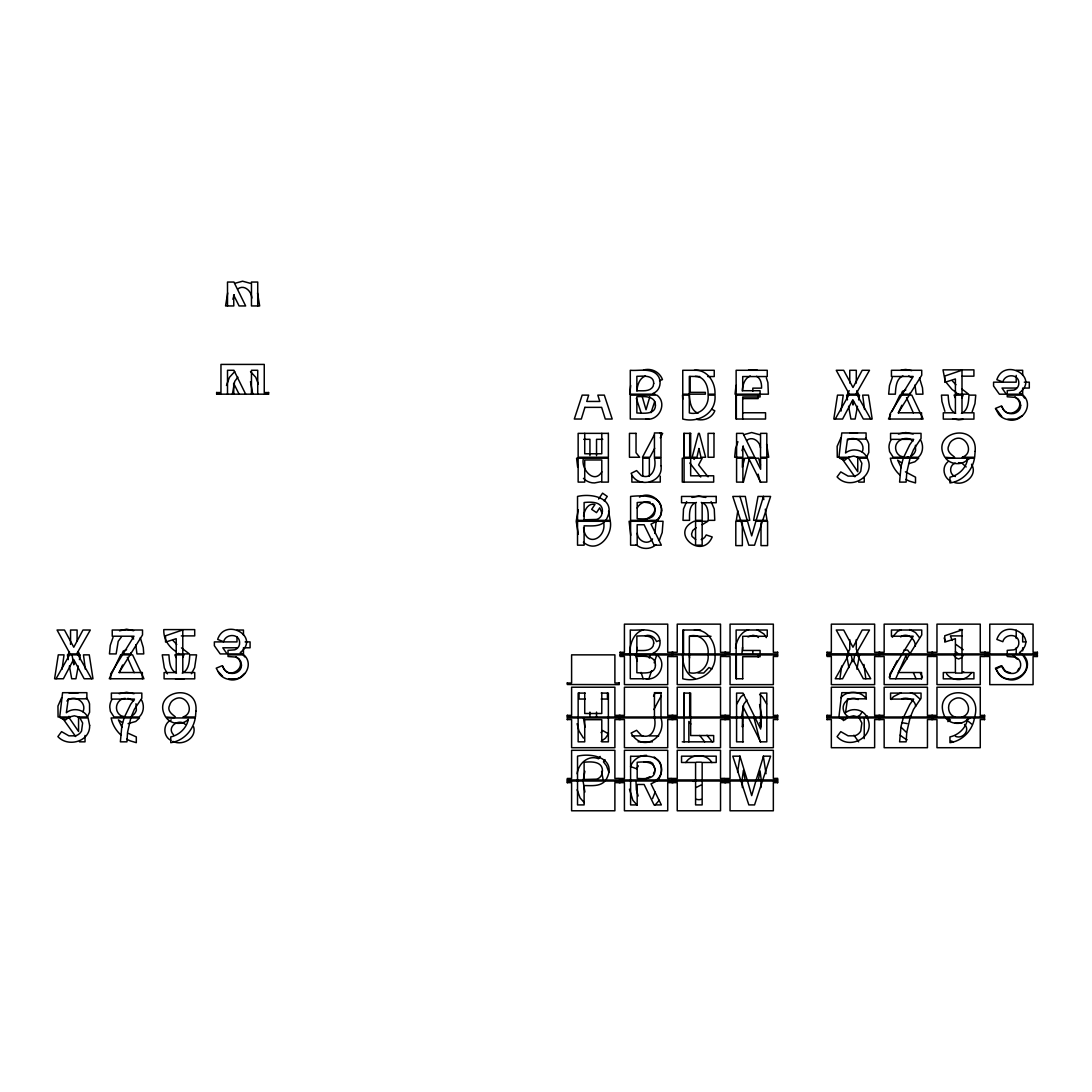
<?xml version="1.0" encoding="UTF-8"?>
<svg xmlns="http://www.w3.org/2000/svg" width="1092" height="1092" viewBox="0 0 1092 1092"><rect width="100%" height="100%" fill="white"/><g stroke="black" fill="none" stroke-linecap="round" stroke-linejoin="round"><path stroke-width="1.5" d="M629.688 653.917C629.715 644.362 633.292 632.623 643.557 629.756M714.973 654.859C716.652 672.549 698.812 683.087 682.759 678.76L682.759 654.859M603.439 521.28C607.643 538.506 585.489 548.553 583.578 527.668M232.391 394.171L234.712 381.408L237.865 377.136M583.237 780.07L584.903 771.266M635.967 781.026L636.39 789.844L638.165 795.986M741.482 716.994L743.788 704.217L746.942 699.958M742.219 390.881C742.683 385.23 744.43 378.269 750.272 375.976M741.905 653.917L742.519 647.324M636.868 390.936C637.346 385.189 639.407 378.214 645.372 376.017M636.54 653.917L637.182 647.447M708.094 654.859C709.295 665.547 700.409 675.47 689.339 672.672L689.339 654.859L689.639 657.944M59.705 716.994L62.585 692.683L86.882 692.683L86.882 698.812L68.291 698.812L66.353 712.735C72.836 707.343 83.92 709.199 87.66 716.994L77.86 716.966M838.915 457.261L841.796 432.951L866.092 432.951L866.092 439.08L847.501 439.08L845.549 453.003C852.047 447.611 863.13 449.467 866.857 457.261L857.07 457.22M838.915 716.994L841.796 692.683L866.092 692.683L866.092 698.812L847.501 698.812L845.549 712.735C852.047 707.343 863.13 709.199 866.857 716.994M62.053 669.205L64.032 654.859L58.286 654.859L54.6 678.76L63.391 678.76L73.642 659.432L84.139 678.76L92.97 678.76L89.257 654.859L83.47 654.859L85.34 669.205M742.082 780.07L743.406 770.338L745.14 780.07M841.031 411.056L843.242 395.127L837.496 395.127L833.81 419.028L842.601 419.028L852.838 399.699L863.349 419.028L872.167 419.028L868.468 395.127L862.68 395.127L864.55 409.459M839.925 678.76L841.7 666.011M737.81 510.769L736.336 520.338L749.754 520.338L745.317 496.437L732.787 496.437L740.649 520.338M737.564 772.099L740.035 756.169L732.787 756.169L740.649 780.07M74.311 661.452L73.778 664.769L72.017 654.859M82.965 711.807C87.401 702.088 74.038 693.83 66.871 701.023M853.507 401.72L852.988 405.023L852.47 401.829M862.175 452.061C866.011 443.529 855.814 435.203 848.061 439.83M630.698 385.49L629.688 394.171L654.995 394.171L653.139 393.325C659.636 390.95 661.752 382.855 658.763 376.986C653.057 367.117 639.462 371.157 630.289 370.284L630.289 394.171M736.049 385.38L735.025 394.171L768.386 394.171L767.881 382.555L766.352 377.914M735.53 648.157C736.499 640.431 740.553 631.995 748.593 629.702M78.269 666.011L75.935 678.76L71.69 678.76L69.397 666.011M79.429 659.636L80.303 654.859L67.404 654.859L68.264 659.636M758.38 780.07L760.046 770.87L761.261 780.07M857.479 406.279L855.145 419.028L850.9 419.028L848.607 406.279M858.64 399.904L859.513 395.127L846.6 395.127L847.46 399.904M856.892 669.205L859.513 654.859M853.507 661.452L854.736 654.859M962.926 656.101L963.158 654.859M974.46 717.949C972.549 730.289 962.516 741.004 949.958 742.669L949.958 736.923C958.517 735.039 965.833 728.105 967.512 719.41C961.697 725.361 950.627 724.419 945.59 717.949M974.678 716.994C983.988 683.551 930.193 685.858 944.867 716.994M749.494 458.203L743.434 482.104L736.581 482.104L736.581 458.203L742.888 458.203L742.888 482.104M742.942 724.829L742.355 726.972L742.505 717.949M227.682 292.956L225.553 305.951L233.797 305.951L233.661 295.072L239.093 305.951L245.659 305.951L233.906 282.05L227.505 282.05L227.505 305.951M226.481 385.462L229.429 377.354L234.712 371.594M578.323 509.787L576.33 520.338L610.182 520.338L608.585 511.206M577.122 773.791C578.255 763.704 588.315 754.449 598.607 758.776L600.19 756.428M232.937 299.304L234.261 294.704M583.578 516.134C584.206 510.483 588.083 502.661 594.976 504.449L591.673 509.35L596.505 512.626L599.74 507.78L602.033 513.349M654.845 533.456L656.128 521.28M742.014 450.614L743.338 446.014M655.282 791.659L652.552 798.648M756.142 520.338L763.499 496.437M755.855 781.026L751.692 795.618L747.529 781.026M756.142 780.07L763.499 756.169L770.597 756.169L762.735 780.07M649.836 396.751L646.027 409.759L641.782 395.127M649.331 658.107L650.341 654.859M131.149 716.994L134.343 709.322L141.823 698.211L141.823 693.092L111.37 693.092L111.37 699.085L134.452 699.085L130.603 704.408L124.488 716.994M651.023 412.653L654.709 401.501M648.921 678.76L651.555 670.788M654.176 662.83L656.811 654.859M762.421 521.28L754.545 545.181L748.839 545.181L740.963 521.28M762.735 520.338L770.597 496.437L758.025 496.437L753.603 520.338L767.021 520.338L765.301 509.186M762.421 781.026L754.545 804.913L748.839 804.913L740.963 781.026M910.046 458.203L906.769 472.495L906.128 482.104L899.59 482.104L901.037 466.502L903.302 458.203M910.359 457.261L913.554 449.59L921.034 438.479L921.034 433.36L890.567 433.36L890.567 439.353L913.649 439.353L909.813 444.662L903.685 457.261M910.046 717.949L906.769 732.227L906.128 741.837L899.59 741.837L901.037 726.235L903.302 717.949M910.359 716.994L913.554 709.322L921.034 698.211L921.034 693.092L890.567 693.092L890.567 699.085L913.649 699.085L909.813 704.408L903.685 716.994M124.106 717.949L121.826 726.235L120.379 741.837L126.931 741.837L127.573 732.227L130.835 717.949L111.125 717.949L112.08 721.676A32.023 32.023 0 0 0 120.966 735.053M113.077 637.264L110.265 645.386L109.459 653.917L116.134 653.917L118.223 641.304L121.43 636.909M892.273 377.518L889.475 385.653L888.67 394.171L895.344 394.171C895.754 387.756 895.986 378.828 902.947 375.948M972.153 411.766L974.965 403.63L975.757 395.127L968.973 395.127C968.536 401.528 968.331 410.428 961.424 413.363M119.233 672.658L122.591 665.014M898.429 412.913L901.801 405.282M895.74 678.76L905.841 655.855L907.206 658.913M737.933 441.714L735.558 448.539L734.643 457.261L742.888 457.261L742.737 446.382L748.17 457.261L754.736 457.261L742.983 433.36L736.581 433.36L736.581 457.261M736.759 703.999L740.84 696.914L743.788 694.403M659.24 540.567L662.202 532.473L663.049 521.28L629.088 521.28L630.739 535.326M69.424 651.555L68.305 653.917L79.334 653.917L78.215 651.555M849.194 390.649L847.501 394.171L858.53 394.171L856.851 390.649M890.594 414.537L888.465 419.028L923.136 419.028L911.793 395.127L899.863 395.127L892.028 411.561M848.061 652.729L849.753 649.194L849.753 639.612M889.175 677.258L897.01 660.837M653.535 773.409L654.558 771.402M654.299 434.848L642.465 457.261L649.904 457.261L654.695 448.293M653.507 696.082L655.077 693.092L661.151 693.092M660.278 437.837L662.667 433.36L659.636 433.36M653.89 709.527L661.07 696.082M56.047 678.76L69.574 654.859M70.106 653.917L57.057 630.016L64.469 630.016L73.778 647.242L82.992 630.016L90.308 630.016L77.068 653.207L77.477 653.917M835.243 419.028L848.771 395.127M849.317 394.171L836.254 370.284L843.679 370.284L852.988 387.51L862.202 370.284L869.505 370.284L856.278 393.475L856.674 394.171M848.771 654.859L835.243 678.76L842.601 678.76L852.838 659.432L863.349 678.76L870.72 678.76L857.22 654.859M849.317 653.917L836.254 630.016L843.679 630.016L852.988 647.242L862.202 630.016L869.505 630.016L856.278 653.207L856.674 653.917M637.182 508.067C639.421 503.303 645.099 500.6 650.19 502.183M638.356 765.833L636.595 768.782L630.534 766.543C632.8 759.868 639.543 755.268 646.56 755.336M61.657 697.679L57.958 706.033L58.067 716.994L70.311 716.994L68.782 716.393M840.867 437.947L837.154 446.3L837.264 457.261L849.508 457.261M122.468 654.859L110.674 673.914L110.674 678.76M123.068 653.917L134.029 636.213L112.23 636.213L112.23 630.016L142.52 630.016L142.52 634.93L130.685 653.917M901.678 395.127L889.871 414.182L889.871 419.028M902.265 394.171L913.226 376.481L891.441 376.481L891.441 370.284L921.73 370.284L921.73 375.198L909.882 394.171M901.678 654.859L889.871 673.914L889.871 678.76L921.73 678.76M902.265 653.917L913.226 636.213L891.441 636.213L891.441 630.016L921.73 630.016L921.73 634.93L909.882 653.917M1017.485 670.857L1019.068 668.304M130.084 654.859L119.069 672.522L142.356 672.522L142.356 678.76M909.295 395.127L898.279 412.79L921.552 412.79L921.552 419.028M909.295 654.859L898.279 672.522L921.552 672.522L921.552 678.76M862.175 711.807L860.182 714.919L856.892 716.994M604.995 759.609L603.466 761.888L606.429 765.683L608.981 772.372M604.231 501.01L607.261 496.437L602.566 493.161L598.607 499.044M686.663 501.61L683.496 508.981L682.991 520.338L689.53 520.338C689.475 514.1 688.765 504.477 696.423 502.429M685.858 762.571C691.004 753.439 706.783 753.453 711.902 762.612M182.719 657.602L183.961 654.859L174.856 654.859L176.085 657.602M961.916 397.87L963.158 395.127L954.067 395.127L955.295 397.87M191.414 673.709L194.635 667.635L196.546 654.859L189.762 654.859C189.339 661.261 189.121 670.16 182.214 673.095M892.273 637.264L897.528 631.394L901.255 629.729M971.389 672.604C966.502 681.367 952.47 681.927 946.641 673.873M605.855 520.338C617.826 499.781 594.198 492.574 577.532 496.437L577.532 520.338M605.855 780.07C617.826 759.513 594.198 752.306 577.532 756.169L577.532 780.07M87.387 716.994L89.599 712.23L89.544 703.917A15.493 15.493 0 0 0 86.377 697.829M866.584 457.261L868.809 452.498L868.754 444.185A15.493 15.493 0 0 0 865.574 438.083M866.584 716.994L867.389 715.888M659.24 800.299L654.954 805.213M601.842 471.812C594.089 484.903 580.371 468.618 583.456 458.203M601.064 732.609L602.634 730.493L608.449 733.824L605.514 738.11L601.132 741.4M244.663 673.409L240.349 677.395L237.947 678.282M947.842 461.889C941.386 467.117 943.624 477.968 950.941 481.231M970.215 458.203L966.652 460.237M970.187 717.976L966.652 719.969L971.511 723.982M652.552 538.916C647.788 545.932 637.51 540.758 637.278 533.183M840.867 697.679C845.781 691.796 854.804 690.854 861.383 694.348A15.493 15.493 0 0 1 866.42 698.907M656.742 521.28L651.009 524.133L661.356 545.181L654.067 545.181L644.103 524.747L637.182 524.747L637.182 545.181L630.603 545.181L630.603 521.28M656.742 781.026L651.009 783.865L661.356 804.913L654.067 804.913L644.103 784.479L637.182 784.479L637.182 804.913L630.603 804.913L630.603 781.026M657.793 780.07C661.888 775.716 662.353 768.836 660.114 763.472C654.558 752.784 640.117 757.056 630.603 756.169L630.603 780.07M605.077 521.28C599.767 527.108 591.141 525.743 584.111 525.853L584.111 545.181L577.532 545.181L577.532 521.28M605.077 781.026C599.767 786.841 591.141 785.476 584.111 785.598L584.111 804.913L577.532 804.913L577.532 781.026M655.937 544.635C650.75 549.699 641.386 549.699 636.199 544.635M847.228 458.203L844.689 460.251L839.489 458.203L848.457 458.203L857.752 471.73L857.752 458.203L867.294 458.203C876.426 476.481 849.753 491.277 837.086 476.89L840.785 471.908L848.088 476.098L854.517 476.098A9.896 9.896 0 0 0 860.755 471.307L861.847 463.254L859.131 458.203M847.228 717.949L844.689 719.983L839.489 717.949M696.15 527.75L692.792 530.439L691.564 534.002L692.041 536.445L695.7 539.516M656.36 520.338C670.188 509.909 654.053 488.629 639.489 497.065M1022.44 415.547L1017.143 418.55M656.36 780.07C662.039 775.989 662.981 767.58 659.595 761.738M961.916 657.602L958.599 658.981L955.295 657.602M171.267 719.942C162.872 723.45 162.804 736.267 170.748 740.308M947.842 721.621L950.463 719.942L946.969 717.963M955.268 463.144C949.03 465.069 949.139 474.692 955.35 476.549M237.865 288.902C244.321 284.084 251.597 291.346 251.829 298.061M746.942 440.226C752.675 435.817 759.964 441.509 760.469 447.829M963.717 671.867L961.424 673.095L955.677 673.068M900.627 636.909C907.329 631.995 915.506 638.834 915.369 646.246M649.917 776.658L643.27 780.07M747.965 636.895L752.961 635.312L756.633 636.049L758.435 637.51M702.156 524.706L707.875 521.28L694.143 521.28C668.809 532.746 701.924 561.001 712.216 536.964L706.224 534.943L705.091 536.855A7.958 7.958 0 0 1 701.201 539.557M696.15 787.496L701.009 785.039M643.27 520.338C650.095 518.331 659.131 510.933 652.729 503.644M693.311 781.435L694.143 781.026M234.712 283.36L242.588 281.217L250.518 283.36M119.56 630.835L126.576 629.183L133.633 630.726M743.788 434.671L751.678 432.528L759.595 434.671M69.356 716.994L74.352 715.806L78.761 716.994M848.566 457.261L853.562 456.074L857.971 457.261M848.566 716.994L853.562 715.806L857.971 716.994M911.069 715.847L906.92 716.994M659.5 380.712L662.462 379.579C659.745 371.922 651.296 367.799 643.557 370.011M659.5 640.444L656.551 641.577C654.831 637.141 650.081 634.179 645.372 635.749M962.175 716.994C975.62 712.653 965.151 692.028 953.302 699.535A9.023 9.023 0 0 0 948.852 705.255C947.733 709.95 949.985 715.492 954.804 716.994M691.959 497.447L698.866 496.027L705.801 497.461M119.192 693.72L126.563 692.26L134.002 693.72M898.402 433.988L905.773 432.528L913.212 433.988M901.118 692.751L893.679 696.519A13.964 13.964 0 0 0 891.127 699.522M601.132 481.668L594.526 482.937A14.742 14.742 0 0 1 583.456 478.351M905.787 389.953L902.47 391.345L901.241 394.171L910.359 394.171L910.114 392.861M126.576 649.685L123.273 651.078L122.031 653.917L131.163 653.917L130.904 652.593M903.971 650.04L907.602 650.04L910.359 653.917M125.239 698.389C119.397 698.457 115.247 704.599 116.776 710.114A9.268 9.268 0 0 0 121.267 715.847L125.416 716.994M901.787 698.825C907.384 696.86 915.287 699.699 915.656 706.292M643.666 761.943L650.19 761.916L652.729 763.376L654.913 769.055M955.268 722.89L961.929 722.89M908.626 463.69L914.946 461.752L918.713 458.203L890.321 458.203L891.277 461.943A32.023 32.023 0 0 0 900.177 475.32M128.064 723.6L135.736 721.484L139.517 717.949L131.163 717.949M849.835 432.937L857.493 433.046M68.973 692.888L78.296 692.778M901.255 369.997L905.787 369.451L911.752 370.611M748.593 369.97L757.111 369.983M963.158 419.301L958.599 419.86L952.62 418.7M183.947 679.047L175.58 679.21M696.423 762.161L701.296 762.161M906.92 457.261L908.612 457.07M1015.942 419L1007.971 419.096M236.746 678.733L228.76 678.842M645.959 419.028C659.022 421.375 667.785 403.112 656.906 395.127L630.289 395.127L630.289 419.028L648.921 419.028M645.959 678.76C659.022 681.108 667.785 662.858 656.906 654.859M1016.202 370.297L1022.672 370.297L1022.672 375.389M962.161 376.167L973.914 376.167L973.914 369.86L942.997 369.86L945.03 380.466M699.754 376.549L689.339 376.371L689.339 394.171M707.793 376.549L714.236 376.549L714.236 370.284L682.759 370.284L682.759 394.171L705.35 394.171L705.35 392.356L690.103 392.356L690.103 376.549M1024.323 382.173L1029.292 382.173L1029.292 388.056L1024.323 388.056M1016.202 388.056L1002.033 388.056L1006.251 394.198L999.398 394.198L993.57 386.008L993.57 382.173L1016.202 382.173L1016.202 375.389M216.639 392.56L220.966 392.56L220.966 364.414L264.25 364.414L264.25 392.56L268.591 392.56M216.639 392.451L216.639 394.171L220.966 394.171M264.25 394.171L268.591 394.062L268.591 392.451M216.639 394.171L268.591 394.171M698.047 413.267C690.99 410.496 689.748 401.774 689.352 395.127L682.514 395.127L682.746 399.303M742.929 398.594L758.176 398.594L758.176 395.127M742.929 412.762L765.547 412.762L765.547 419.028L736.131 419.028L736.131 395.127L760.087 395.127L760.087 396.956L742.71 396.956L742.71 419.028M583.715 439.312L589.939 439.312L589.939 455.623M602.77 439.312L596.532 439.312L596.532 455.623M642.765 482.104L631.858 482.104L631.858 476.153M649.344 482.104L660.264 482.104L660.264 476.153M858.667 482.104L864.236 482.104L864.236 477.327M959.267 629.606L962.53 629.606M700.586 630.016L682.759 630.016L682.759 653.917M236.991 630.043L243.461 630.043L243.461 635.121M181.286 635.899L194.704 635.899L194.704 629.606L163.8 629.606C163.295 638.697 168.605 647.01 176.221 651.665M962.161 635.899L950.409 635.899L952.224 640.499M690.103 636.281L711.015 636.281M245.127 641.905L250.082 641.905L250.082 647.788L243.461 647.788L243.461 653.931L228.023 653.931L228.023 650.354L234.753 649.836A7.098 7.098 0 0 0 239.626 642.792C239.817 633.374 225.716 633.251 223.642 641.714L217.649 639.421C224.952 616.939 260.988 636.595 240.213 652.606L242.533 653.931M1025.975 641.905L1022.672 641.905L1022.672 633.428M236.991 647.788L222.823 647.788L227.04 653.931L220.202 653.931L214.36 645.741L214.36 641.905L236.991 641.905L236.991 636.827M620.092 652.293L624.419 652.293L624.419 624.146L667.717 624.146L667.717 652.293L672.044 652.293M672.904 652.293L677.231 652.293L677.231 624.146L720.529 624.146L720.529 652.293L724.856 652.293M725.716 652.293L730.057 652.293L730.057 624.146L773.341 624.146L773.341 652.293L777.668 652.293M827.013 652.293L831.34 652.293L831.34 624.146L874.637 624.146L874.637 652.293L878.964 652.293M879.824 652.293L884.151 652.293L884.151 624.146L927.449 624.146L927.449 652.293L931.776 652.293M932.636 652.293L936.963 652.293L936.963 624.146L980.261 624.146L980.261 652.293L984.588 652.293M985.448 652.32L989.775 652.32L989.775 624.16L1033.073 624.16L1033.073 652.32L1037.4 652.32M985.448 653.821L989.775 653.931M1037.4 653.821L1033.073 653.931M620.092 654.982L672.044 654.982M724.856 654.982L672.904 654.859L672.904 656.592L677.231 656.483L677.231 684.629L720.529 684.629L720.529 656.483L724.856 656.483L724.856 654.859M777.668 654.982L725.716 654.859L725.716 656.592L730.057 656.483L730.057 684.629L773.341 684.629L773.341 656.483L777.668 656.483L777.668 654.859M827.013 654.982L878.964 654.982M931.776 654.982L879.824 654.859L879.824 656.592L884.151 656.483L884.151 684.629L927.449 684.629L927.449 656.483L931.776 656.483L931.776 654.859M932.636 654.982L984.588 654.859L984.588 656.592L980.261 656.483L980.261 684.629L936.963 684.629L936.963 656.483L932.636 656.483L932.636 654.859M985.448 654.982L1037.4 654.982M647.474 678.76L630.289 678.76L630.289 654.859M742.833 678.76L736.131 678.76L736.131 654.859M567.28 683.019L571.607 683.019L571.607 654.859L614.892 654.859L614.892 683.019L619.232 683.019M585.271 693.092L578.146 693.092L578.146 716.994M601.214 693.092L608.367 693.092L608.367 716.994M585.271 699.044L579.047 699.044L579.047 693.092M601.214 699.044L607.452 699.044L607.452 693.092M567.28 715.369L571.607 715.369L571.607 687.223L614.892 687.223L614.892 715.369L619.232 715.369M620.092 715.369L624.419 715.369L624.419 687.223L667.717 687.223L667.717 715.369L672.044 715.369M672.904 715.369L677.231 715.369L677.231 687.223L720.529 687.223L720.529 715.369L724.856 715.369M725.716 715.369L730.043 715.369L730.043 687.223L773.341 687.223L773.341 715.369L777.668 715.369M827.013 715.369L831.34 715.369L831.34 687.223L874.637 687.223L874.637 715.369L878.964 715.369M879.824 715.369L884.151 715.369L884.151 687.223L927.449 687.223L927.449 715.369L931.776 715.369M932.636 715.369L936.963 715.369L936.963 687.223L980.261 687.223L980.261 715.369L984.588 715.369M567.28 716.871L571.607 716.994M619.232 716.871L614.892 716.994M620.092 716.871L624.419 716.994M672.044 716.871L667.717 716.994M672.904 716.871L677.231 716.994M724.856 716.871L720.529 716.994M725.716 716.871L730.043 716.994M777.668 716.871L773.341 716.994M827.013 716.871L831.34 716.994M878.964 716.871L874.637 716.994M879.824 716.871L884.151 716.994M931.776 716.871L927.449 716.994M932.636 716.871L936.963 716.994M984.588 716.871L980.261 716.994M567.28 719.56L571.607 719.56L571.607 747.706L614.892 747.706L614.892 719.56L619.232 719.56M620.092 719.56L624.419 719.56L624.419 747.706L667.717 747.706L667.717 719.56L672.044 719.56M672.904 719.56L677.231 719.56L677.231 747.706L720.529 747.706L720.529 719.56L724.856 719.56M725.716 719.56L730.043 719.56L730.043 747.706L773.341 747.706L773.341 719.56L777.668 719.56M827.013 719.56L831.34 719.56L831.34 747.706L874.637 747.706L874.637 719.56L878.964 719.56M879.824 719.56L884.151 719.56L884.151 747.706L927.449 747.706L927.449 719.56L931.776 719.56M932.636 719.56L936.963 719.56L936.963 747.706L980.261 747.706L980.261 719.56L984.588 719.56M631.858 735.885L642.765 735.885M649.344 735.885L658.708 735.885M79.457 741.837L85.026 741.837L85.026 735.462M638.083 741.837L652.456 741.837M682.268 741.837L713.677 741.837L713.677 735.53L690.663 735.53L690.663 717.949M743.434 741.837L736.581 741.837L736.581 717.949M567.28 779.947L619.232 780.07L619.232 778.337L614.892 778.459L614.892 750.3L571.607 750.3L571.607 778.459L567.28 778.459L567.28 780.07M620.092 779.947L672.044 779.947M672.904 779.947L724.856 779.947M725.716 779.947L777.668 779.947M567.28 781.135L571.607 781.026M619.232 781.135L614.892 781.026M620.092 781.135L624.419 781.026M672.044 781.135L667.717 781.026M672.904 781.135L677.231 781.026M724.856 781.135L720.529 781.026M725.716 781.135L730.043 781.026M777.668 781.135L773.341 781.026M567.28 782.636L571.607 782.636L571.607 810.783L614.892 810.783L614.892 782.636L619.232 782.636M620.092 782.636L624.419 782.636L624.419 810.783L667.717 810.783L667.717 782.636L672.044 782.636M672.904 782.636L677.231 782.636L677.231 810.783L720.529 810.783L720.529 782.636L724.856 782.636M725.716 782.636L730.043 782.636L730.043 810.783L773.341 810.783L773.341 782.636L777.668 782.636M907.261 723.6L901.637 722.604M694.416 370.284C707.37 369.369 715.629 382.418 714.973 394.171L708.094 394.171C708.353 386.486 704.449 376.139 695.29 376.371M694.416 630.016C707.37 629.101 715.629 642.151 714.973 653.917M954.49 482.514C965 486.09 978.2 474.788 971.511 464.237M904.626 457.261L900.477 456.115A9.268 9.268 0 0 1 895.986 450.368C893.147 440.731 906.251 434.766 913.021 441.004M902.934 716.802L904.626 716.994M696.478 419.287C703.726 421.28 711.998 418.059 714.823 410.81L711.902 409.295M1010.523 672.931L1005.391 671.184L1001.978 666.12L996.122 668.768C1003.903 690.403 1038.847 674.365 1022.412 654.859M698.047 673L703.753 673.013L708.981 667.512L711.902 669.027M695.7 799.262L698.498 799.658A7.958 7.958 0 0 0 701.201 799.289M958.585 462.639L961.929 463.144L966.174 466.953M955.35 736.295C962.543 739.598 970.706 730.33 964.509 724.406M127.901 698.389L133.825 700.736M910.469 692.751L914.577 694.212L920.488 699.522M909.595 629.565L915.533 632.555L919.505 637.701M950.941 740.963L953.302 741.823M172.918 741.4C182.419 746.109 196.901 738.301 193.653 726.808M701.296 502.429C708.954 504.477 708.244 514.1 708.189 520.338L714.769 520.338L714.264 509.036L711.097 501.651M858.162 699.576C850.968 695.29 840.922 702.252 843.556 710.578A9.214 9.214 0 0 0 847.993 716.393L849.508 716.994M695.181 678.487C685.749 675.102 682.623 663.95 682.514 654.859M757.111 629.715L763.95 633.974L766.352 637.646M654.995 653.917L653.139 653.071C659.636 650.682 661.752 642.587 658.763 636.718C653.057 626.849 639.462 630.903 630.289 630.016L630.289 653.917M901.637 462.872L897.624 460.128L901.269 467.676M122.441 722.604L118.414 719.874L122.072 727.409M955.677 413.336C948.852 410.319 948.566 401.542 948.156 395.127L941.468 395.127L941.918 401.447L944.88 411.343M176.481 673.068C169.642 670.051 169.356 661.274 168.946 654.859L162.258 654.859L164.332 667.963L167.431 673.873M128.474 733.401L136.309 736.923L136.309 742.669L130.562 740.977A32.023 32.023 0 0 1 126.658 739.12M908.721 375.976L911.056 377.286M1021.73 394.198L1019.423 392.874C1040.185 376.863 1004.162 357.207 996.859 379.688L1002.838 381.982C1004.913 373.519 1019.027 373.628 1018.822 383.06A7.098 7.098 0 0 1 1013.963 390.103L1007.233 390.608L1007.233 394.198L1022.672 394.198L1022.672 388.056M1021.73 653.931L1019.423 652.606C1040.185 636.595 1004.162 616.939 996.859 639.421L1002.838 641.714C1004.913 633.251 1019.027 633.374 1018.822 642.792A7.098 7.098 0 0 1 1013.963 649.836L1007.233 650.354L1007.233 653.931M185.312 724.406C178.569 717.853 166.093 727.422 173.56 734.793M654.176 756.974L658.804 760.824M961.943 389.066L968.604 394.171L955.404 394.171L955.404 378.965L944.757 382.35L944.757 376.044L961.997 370.202L961.997 394.171M963.226 649.713L955.937 644.444M181.449 647.884L189.394 653.917L176.208 653.917L176.208 638.697L165.547 642.082L165.547 635.776L182.787 629.934L182.787 653.917M956.578 392.765L951.978 389.394L945.481 381.586M955.432 651.665L958.489 653.917M957.725 393.611L958.489 394.171M1012.571 654.859L1017.212 659.186M178.515 653.344L179.279 653.917M905.377 471.826L915.519 477.19L915.519 482.937L909.759 481.244A32.023 32.023 0 0 1 905.869 479.388M906.524 732.486L901.269 727.409M756.633 376.303C760.851 378.637 761.738 383.729 761.561 388.138L752.825 388.138L752.825 391.154M583.387 542.205C597.242 554.245 612.912 535.872 610.305 521.28L576.194 521.28L578.323 534.302M637.182 805.213L632.882 800.299L629.456 789.175M584.37 802.77L580.07 797.87L577.122 789.775M759.595 694.403L762.544 696.914L766.625 703.999M250.518 371.594L255.787 377.354L258.34 384.043M1001.733 416.475L996.122 409.036M222.522 676.207L218.195 671.594M859.131 717.949L861.847 722.986L860.755 731.039A9.896 9.896 0 0 1 854.517 735.831L848.088 735.831L840.785 731.64L837.086 736.622C849.753 751.023 876.426 736.226 867.294 717.949M1022.412 395.127L1024.569 398.102M243.202 654.859L244.69 656.879M952.224 380.767L955.937 384.712M173.014 640.499L176.727 644.444M1023.04 654.859C1034.67 665.26 1021.225 683.851 1007.288 679.224A14.605 14.605 0 0 1 998.716 674.064L995.426 668.181L1001.419 665.697L1003.289 669.178A9.432 9.432 0 0 0 1011.41 673.436C1019.177 674.337 1023.764 664.359 1018.263 658.899L1015.26 657.111L1007.233 656.51L1007.233 654.859M131.859 637.018L133.661 639.025M1015 396.956C1029.415 406.674 1006.892 422.345 1001.978 406.388M235.79 656.688C250.205 666.407 227.682 682.077 222.768 666.12M708.053 476.822L698.593 464.96L702.197 458.203L694.771 458.203L694.157 459.377L693.215 458.203L682.268 458.203L682.268 482.104L713.677 482.104L713.677 475.798L690.663 475.798L690.663 458.203M707.002 735.244L712.243 741.837M689.844 463.035L700.736 477.013M690.827 724.037L688.847 721.498L688.847 741.837M699.74 735.476L704.695 741.837M583.456 738.083L579.006 731.026L577.095 723.696M841.645 458.203L854.886 476.795M841.645 717.949L843.529 720.597M853.93 735.203L858.667 741.837M62.435 717.949L75.676 736.527M69.26 717.949L78.556 731.463L78.556 717.949M857.22 395.127L870.72 419.028M78.01 654.859L91.523 678.76M748.648 458.203L760.564 482.104M748.17 716.994L742.737 706.114L742.888 716.994M748.648 717.949L760.564 741.837M239.093 394.171L233.661 383.306L233.797 394.171M755.2 458.203L760.633 469.287L760.537 458.203L766.802 458.203L766.802 482.104L760.182 482.104L758.135 474.133M754.736 716.994L742.983 693.092L736.581 693.092L736.581 716.994M755.2 717.949L760.633 729.019L760.537 717.949M245.659 394.171L233.906 370.284L227.505 370.284L227.505 394.171M920.297 672.781L922.426 677.258M857.971 652.729L856.292 649.194L856.292 639.612M906.524 397.652L913.349 412.913M913.349 672.658L916.065 678.76M127.327 657.384L134.139 672.658M920.488 439.789C923.736 445.222 923.218 452.975 918.317 457.261L893.242 457.261L889.584 451.624L888.984 447.461A13.964 13.964 0 0 1 891.127 439.789M141.291 699.522C144.526 704.954 144.021 712.707 139.107 716.994L114.032 716.994L110.388 711.37L109.787 707.193A13.964 13.964 0 0 1 111.916 699.522M919.505 377.968L922.494 387.865L922.945 394.171L916.161 394.171L914.987 384.957M140.295 637.701L143.284 647.597L143.748 653.917L136.95 653.917L135.777 644.69M944.13 637.974L945.481 641.318M636.336 398.321L641.045 412.653M635.285 654.859L637.387 661.233M641.045 672.385L643.147 678.76M584.957 727.19L583.456 717.949M739.926 496.437L747.228 520.338M739.926 756.169L747.228 780.07M759.582 704.504L761.875 716.994M601.583 771.553L603.234 780.07M584.903 792.014L583.046 781.026M250.491 381.681L252.784 394.171M766.625 444.267L768.741 457.261L760.537 457.261L760.537 433.36L766.802 433.36L766.802 457.261M257.535 292.956L259.664 305.951L251.46 305.951L251.46 282.05L257.726 282.05L257.726 305.951M760.482 465.096L758.667 458.203L744.717 458.203L742.355 467.24L742.505 458.203M759.909 722.658L761.028 726.972L760.878 717.949M754.04 717.949L760.182 741.837L766.802 741.837L766.802 717.949M954.067 654.859L954.299 656.101M915.424 445.277L915.574 450.368A9.227 9.227 0 0 1 911.069 456.115M135.981 703.726L136.377 710.114A9.227 9.227 0 0 1 131.873 715.847M851.228 654.859L852.47 661.561M846.6 654.859L848.894 667.608M577.641 467.007L576.59 458.203L608.367 458.203L608.367 482.104L601.788 482.104L601.788 459.964L584.725 459.964L584.725 482.104L578.146 482.104L578.146 458.203M763.322 496.437L763.813 499.631M763.322 756.169L766.038 773.696M863.922 664.427L865.806 678.76M708.094 653.917C709.268 643.243 700.545 633.032 689.339 636.104L689.339 653.917M1037.4 652.197L1037.4 653.931L985.448 653.931L985.448 652.197M1037.4 654.859L1037.4 656.592L1033.073 656.483L1033.073 684.629L989.775 684.629L989.775 656.483L985.448 656.483L985.448 654.859M1022.672 647.788L1022.672 650.859M1016.202 630.043L1016.202 638.52M1016.202 647.788L1016.202 653.931M984.588 652.183L984.588 653.917L932.636 653.917L932.636 652.183M984.588 715.26L984.588 716.994L932.636 716.994L932.636 715.26M984.588 719.669L984.588 717.949L932.636 717.949L932.636 719.669M961.997 395.127L961.997 412.803L973.928 412.803L973.928 419.11L943.297 419.11L943.297 412.803L955.404 412.803L955.404 395.127M961.997 653.917L961.997 629.934L944.757 635.776L944.757 642.082L955.404 638.697L955.404 653.917M961.997 654.859L961.997 672.549L973.928 672.549L973.928 678.842L943.297 678.842L943.297 672.549L955.404 672.549L955.404 654.859M931.776 652.183L931.776 653.917L879.824 653.794L879.824 652.183M931.776 715.26L931.776 716.994L879.824 716.994L879.824 715.26M931.776 719.669L931.776 717.949L879.824 717.949L879.824 719.669M878.964 652.183L878.964 653.917L827.013 653.794L827.013 652.183M878.964 654.859L878.964 656.592L874.637 656.483L874.637 684.629L831.34 684.629L831.34 656.483L827.013 656.483L827.013 654.859M878.964 715.26L878.964 716.994L827.013 716.994L827.013 715.26M878.964 719.669L878.964 717.949L827.013 717.949L827.013 719.669M864.236 717.949L864.236 738.656M856.292 383.074L856.292 370.284L849.753 370.284L849.753 383.074M777.668 652.183L777.668 653.917L725.716 653.794L725.716 652.183M777.668 715.26L777.668 716.994L725.716 716.994L725.716 715.26M777.668 719.669L777.668 717.949L725.716 718.058L725.716 719.669M777.668 780.07L777.668 778.337L773.341 778.459L773.341 750.3L730.043 750.3L730.043 778.459L725.716 778.459L725.716 780.07M777.668 782.759L777.668 781.026L725.716 781.026L725.716 782.759M766.802 716.994L766.802 693.092L760.537 693.092L760.537 716.994M761.001 522.904L761.001 545.604L767.58 545.604L767.58 521.28L755.855 521.28L751.692 535.885L747.529 521.28L735.803 521.28L735.803 545.604L742.342 545.604L742.342 522.904M761.001 781.026L761.001 787.509M760.087 394.171L760.087 390.718L742.71 390.718L742.71 376.549L767.253 376.549L767.253 370.284L736.131 370.284L736.131 394.171M760.087 653.917L760.087 650.45L742.71 650.45L742.71 636.281L767.253 636.281L767.253 630.016L736.131 630.016L736.131 653.917M760.087 654.859L760.087 656.688L742.71 656.688L742.71 678.76M758.176 654.859L758.176 657.166M752.825 650.9L752.825 653.917M742.888 717.949L742.888 741.837M742.342 781.026L742.342 787.509M736.336 395.127L736.336 419.028M736.336 654.859L736.336 678.76M724.856 652.183L724.856 653.917L672.904 653.917L672.904 652.183M724.856 715.26L724.856 716.994L672.904 716.994L672.904 715.26M724.856 719.669L724.856 717.949L672.904 718.058L672.904 719.669M724.856 780.07L724.856 778.337L720.529 778.459L720.529 750.3L677.231 750.3L677.231 778.459L672.904 778.459L672.904 780.07M724.856 782.759L724.856 781.026L672.904 781.026L672.904 782.759M702.156 521.28L702.156 545.181L695.577 545.181L695.577 521.28M702.156 780.07L702.156 762.475L716.216 762.475L716.216 756.169L681.544 756.169L681.544 762.475L695.577 762.475L695.577 780.07M702.156 781.026L702.156 804.913L695.577 804.913L695.577 781.026M690.663 716.994L690.663 693.092L683.769 693.092L683.769 716.994M689.694 433.36L689.694 457.261M689.694 693.092L689.694 716.994M689.339 395.127L689.339 412.926C700.409 415.724 709.295 405.815 708.094 395.127L714.973 395.127C716.652 412.817 698.812 423.341 682.759 419.028L682.759 395.127M684.083 433.36L684.083 457.261M684.083 458.203L684.083 482.104M684.083 693.092L684.083 716.994M684.083 717.949L684.083 741.837M683.524 630.016L683.524 653.917M672.044 652.183L672.044 653.917L620.092 653.794L620.092 652.183M672.044 654.859L672.044 656.592L667.717 656.483L667.717 684.629L624.419 684.629L624.419 656.483L620.092 656.483L620.092 654.859M672.044 715.26L672.044 716.994L620.092 716.994L620.092 715.26M672.044 719.669L672.044 717.949L620.092 717.949L620.092 719.669M672.044 780.07L672.044 778.337L667.717 778.459L667.717 750.3L624.419 750.3L624.419 778.459L620.092 778.459L620.092 780.07M672.044 782.759L672.044 781.026L620.092 781.026L620.092 782.759M660.988 716.994L660.988 692.683L654.436 692.683L654.436 716.994M660.988 717.949C667.185 738.042 642.151 753.002 631.149 733.06L636.609 730.316L641.386 735.448C652.702 739.789 656.606 726.467 654.436 717.949M649.344 476.153L649.344 458.203L642.765 458.203L642.765 476.153M619.232 682.896L619.232 684.629L567.28 684.507L567.28 682.896M619.232 715.26L619.232 716.994L567.28 716.994L567.28 715.26M619.232 719.669L619.232 717.949L567.28 717.949L567.28 719.669M619.232 782.759L619.232 781.026L567.28 781.026L567.28 782.759M608.367 717.949L608.367 741.837L601.788 741.837L601.788 719.696L584.725 719.696L584.725 741.837L578.146 741.837L578.146 717.949M601.788 433.36L601.788 453.767L584.725 453.767L584.725 433.36M601.788 693.092L601.788 713.499L584.725 713.499L584.725 693.092M596.532 712.093L596.532 716.994M589.939 712.093L589.939 716.994M257.726 394.171L257.726 370.284L251.46 370.284L251.46 394.171M182.787 654.859L182.787 672.549L194.731 672.549L194.731 678.842L164.087 678.842L164.087 672.549L176.208 672.549L176.208 654.859M77.095 641.209L77.095 630.016L70.543 630.016L70.543 644.403M907.138 739.803A32.023 32.023 0 0 1 900.177 735.053M195.932 711.124L195.468 716.994L182.978 716.994C196.41 712.653 185.94 692.028 174.106 699.535A9.023 9.023 0 0 0 169.642 705.255C164.428 715.574 187.728 718.932 165.656 716.994C150.341 691.209 198.799 681.203 195.932 711.124M975.129 451.392L974.678 457.261L962.175 457.261C975.62 452.921 965.151 432.296 953.302 439.803A9.023 9.023 0 0 0 948.852 445.522C943.624 455.842 966.939 459.2 944.867 457.261C929.551 431.477 977.995 421.471 975.129 451.392M660.988 465.67C663.786 482.91 637.059 489.066 631.149 473.327L636.609 470.584L641.386 475.716C652.702 480.057 656.606 466.734 654.436 458.203L660.988 458.203L660.988 465.67M89.64 725.416C90.336 741.632 67.991 747.692 57.89 736.622L61.575 731.64L68.892 735.831L75.321 735.831A9.896 9.896 0 0 0 81.545 731.039L82.637 722.986L79.921 717.949L88.083 717.949L89.64 725.416M241.469 665.11C241.769 670.133 236.909 673.696 232.2 673.436A9.432 9.432 0 0 1 224.078 669.178L222.208 665.697L216.23 668.181L219.519 674.064A14.605 14.605 0 0 0 228.091 679.224C242.028 683.851 255.473 665.26 243.83 654.859L228.023 654.859L228.023 656.51L236.063 657.111L239.066 658.899L240.868 661.643L241.469 665.11M1020.665 405.378C1020.965 410.401 1016.12 413.95 1011.41 413.691A9.432 9.432 0 0 1 1003.289 409.432L1001.419 405.965L995.426 408.435L998.716 414.318A14.605 14.605 0 0 0 1007.288 419.492C1021.225 424.106 1034.67 405.528 1023.04 395.127L1007.233 395.127L1007.233 396.778L1015.26 397.379L1018.263 399.167L1020.064 401.911L1020.665 405.378M661.52 510.51L660.701 515.506L657.793 520.338L630.603 520.338L630.603 496.437C641.577 495.345 661.998 494.335 661.52 510.51M698.948 448.539L696.928 457.261L692.151 457.261L698.43 433.36L699.33 433.36L705.609 457.261L700.982 457.261L698.948 448.539M655.432 405.309C655.446 415.015 643.147 413.117 636.868 412.994L636.868 396.71C643.557 396.369 655.555 395.509 655.432 405.309M654.941 510.647C655.132 520.106 643.502 519.082 637.182 518.645L637.182 502.538C643.597 501.992 655.077 501.228 654.941 510.647M655.432 665.042C655.446 674.76 643.147 672.849 636.868 672.74L636.868 656.442C643.557 656.101 655.555 655.241 655.432 665.042M654.941 770.379C655.132 779.838 643.502 778.814 637.182 778.391L637.182 762.271C643.597 761.725 655.077 760.96 654.941 770.379M653.726 383.374L653.098 386.391C649.849 392.055 642.314 390.567 636.868 390.786L636.868 376.303C642.587 376.249 653.808 374.529 653.726 383.374M653.726 643.106L653.098 646.123C649.849 651.788 642.314 650.3 636.868 650.518L636.868 636.035C642.587 635.981 653.808 634.261 653.726 643.106M602.429 511.165L601.569 515.165A7.48 7.48 0 0 1 596.491 519.437L584.111 519.765L584.111 502.538C590.868 501.788 602.661 501.365 602.429 511.165M602.429 770.897L601.569 774.911A7.48 7.48 0 0 1 596.491 779.169L584.111 779.497L584.111 762.271C590.868 761.52 602.661 761.097 602.429 770.897M195.25 717.949C193.352 730.289 183.306 741.004 170.761 742.669L170.761 736.923C179.306 735.039 186.623 728.105 188.302 719.41C182.5 725.361 171.417 724.419 166.38 717.949L195.25 717.949M974.46 458.203C972.549 470.556 962.516 481.272 949.958 482.937L949.958 477.19C958.517 475.307 965.833 468.372 967.512 459.677C961.697 465.629 950.627 464.687 945.59 458.203L974.46 458.203M584.903 407.357L581.313 419.028L574.31 419.028L582.159 395.127L588.67 395.127L586.732 401.447L599.795 401.447L597.829 395.127L604.313 395.127L612.189 419.028L605.268 419.028L601.637 407.357L584.903 407.357M120.652 654.859L109.255 678.76L143.939 678.76L132.596 654.859L120.652 654.859M68.018 717.949L65.479 719.983L60.292 717.949L68.018 717.949M660.988 432.937L654.436 432.937L654.436 457.261L660.988 457.261L660.988 432.937M608.367 433.36L578.146 433.36L578.146 457.261L608.367 457.261L608.367 433.36M636.035 433.36L629.456 433.36L629.456 457.261L639.639 457.261L636.035 452.73L636.035 433.36M690.663 433.36L683.769 433.36L683.769 457.261L690.663 457.261L690.663 433.36M713.991 433.36L708.066 433.36L708.066 457.261L713.991 457.261L713.991 433.36M716.216 496.437L681.544 496.437L681.544 502.743L695.577 502.743L695.577 520.338L702.156 520.338L702.156 502.743L716.216 502.743L716.216 496.437"/></g></svg>
